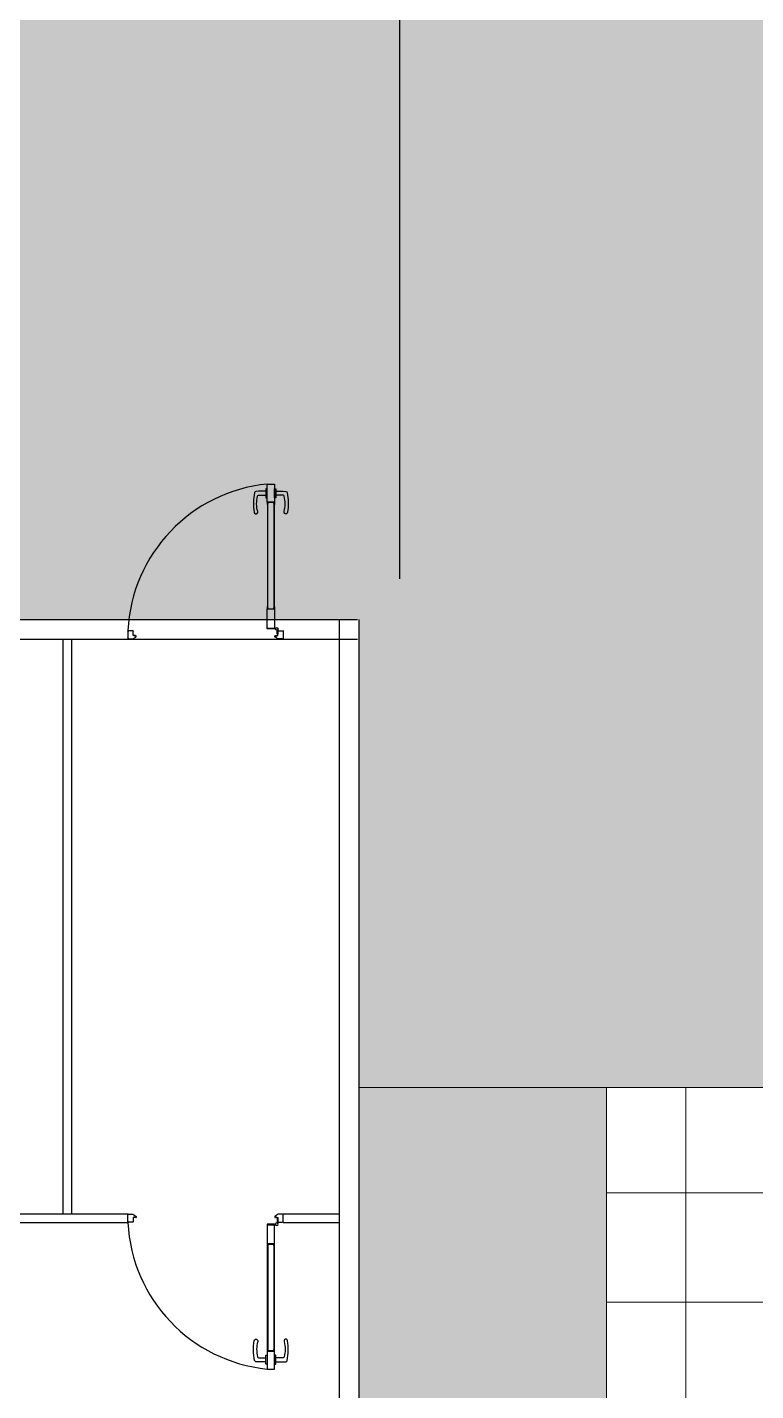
# Model space of a CAD drawing. Extents: x -14231 to 343475, y -171733 to 30720.
# Drawn here: x 228924 to 233148, y -91953 to -84043 of the extents above; entities that cross this region are included whole.
import ezdxf

# ---------------------------------------------------------------- set-up
doc = ezdxf.new("R2010")
doc.units = 0
doc.header["$LTSCALE"] = 8
doc.linetypes.add('IDA - Hidden 065', pattern=[537.5, 375, -162.5])
doc.layers.get('0').update_dxf_attribs({"color": 1, "linetype": 'CONTINUOUS'})
doc.layers.add('000_CTCI_CSA', color=7, linetype='CONTINUOUS')
for name, color, linetype, lineweight in [('17% 高架沖孔地板', 4, 'CONTINUOUS', 0), ('25% 高架沖孔地板', 3, 'CONTINUOUS', 0), ('盲板', 1, 'CONTINUOUS', 0)]:
    doc.layers.add(name, color=color, linetype=linetype, lineweight=lineweight)

msp = doc.modelspace()

# ---------------------------------------------------------------- hatches: boundary and pattern name
at = {"layer": '17% 高架沖孔地板'}
h = msp.add_hatch(dxfattribs=at)
h.set_pattern_fill('HEX', color=256, scale=46)
h.set_pattern_definition([(0, (91722.7, -123071.29), (0, 252.96602), [146.05, -292.1]), (120, (91722.7, -123071.29), (-219.075, -126.483), [146.05, -292.1]), (60, (91868.75, -123071.29), (-219.075, 126.483), [146.05, -292.1])])
h.paths.add_polyline_path([(298534.1431, -71443.3451), (297084.1431, -71443.3451), (297084.1431, -69643.3451), (298534.1431, -69643.3451), (298534.1431, -60593.3451), (290734.1431, -60593.3451), (290749.2271, -71499.2153), (251464.4664, -71493.5235), (251465.372, -65243.3465), (247882.291, -65243.3849), (247882.3381, -69643.3464), (249682.2899, -69643.3464), (249682.2899, -71443.3464), (247882.3574, -71443.3464), (247882.2899, -71493.3464), (241932.2899, -71493.3464), (237082.2899, -71493.3464), (235282.2899, -71443.3464), (235282.2899, -69643.3464), (236182.2899, -69643.3464), (236182.2899, -67140.6394), (223232.327, -67193.3464), (223234.1431, -69643.3451), (224484.1431, -69643.3451), (224484.1431, -71443.3451), (223234.1431, -71443.3451), (223234.1431, -82243.3451), (224484.1431, -82243.3451), (224484.1431, -84043.3451), (223234.1431, -84043.3451), (223234.1431, -87478.6374), (230846.9989, -87478.6374), (230846.9989, -90193.9269), (232282.2899, -90193.3464), (234722.2899, -90193.3464), (234722.2899, -120043.324), (237084.1431, -120043.324), (237084.1431, -121843.3451), (235284.1431, -121843.3451), (235284.1431, -123593.3716), (293882.2626, -123593.3715), (293882.2628, -123244.5518), (298534.5063, -123243.3449), (298534.1431, -121843.3451), (297084.1431, -121843.3451), (297084.1431, -120043.3451), (298534.1431, -120043.3451), (298534.1431, -109243.3451), (297084.1431, -109243.3451), (297084.1431, -107443.3451), (298534.1431, -107443.3451), (298534.1431, -96643.3451), (297084.1431, -96643.3451), (297084.1431, -94843.3451), (298534.1431, -94843.3451), (298534.1431, -84043.3451), (297084.1431, -84043.3451), (297084.1431, -82243.3451), (298534.1431, -82243.3451)])
h.paths.add_polyline_path([(235282.2899, -82243.3464), (237082.2899, -82243.3464), (237082.2899, -84043.3464), (235282.2899, -84043.3464)], flags=16)
h.paths.add_polyline_path([(235332.2899, -82293.3464), (237032.2899, -82293.3464), (237032.2899, -83993.3464), (235332.2899, -83993.3464)], flags=0)
h.paths.add_polyline_path([(238654.7109, -77593.3464), (241094.7109, -77593.3464), (243714.7109, -77592.7687), (246154.7109, -77593.3464), (246154.7109, -119893.3464), (243714.7109, -119893.3464), (241094.7109, -119893.6353), (238654.7109, -119893.3464)], flags=16)
h.paths.add_polyline_path([(247882.2899, -82243.3464), (249682.2899, -82243.3464), (249682.2899, -84043.3464), (247882.2899, -84043.3464)], flags=16)
h.paths.add_polyline_path([(247932.2899, -82293.3464), (249632.2899, -82293.3464), (249632.2899, -83993.3464), (247932.2899, -83993.3464)], flags=0)
h.paths.add_polyline_path([(235282.2899, -94843.3464), (237082.2899, -94843.3464), (237082.2899, -96643.3464), (235282.2899, -96643.3464)], flags=16)
h.paths.add_polyline_path([(235332.2899, -94893.3464), (237032.2899, -94893.3464), (237032.2899, -96593.3464), (235332.2899, -96593.3464)], flags=0)
h.paths.add_polyline_path([(251254.7109, -77593.3464), (253694.7109, -77593.3464), (256314.7109, -77592.7687), (258754.7109, -77593.3464), (258754.7109, -119893.3464), (256314.7109, -119893.3464), (253694.7109, -119893.6353), (251254.7109, -119893.3464)], flags=16)
h.paths.add_polyline_path([(247882.2899, -94843.3464), (249682.2899, -94843.3464), (249682.2899, -96643.3464), (247882.2899, -96643.3464)], flags=16)
h.paths.add_polyline_path([(247932.2899, -94893.3464), (249632.2899, -94893.3464), (249632.2899, -96593.3464), (247932.2899, -96593.3464)], flags=0)
h.paths.add_polyline_path([(260482.2899, -82243.3464), (262282.2899, -82243.3464), (262282.2899, -84043.3464), (260482.2899, -84043.3464)], flags=16)
h.paths.add_polyline_path([(260532.2899, -82293.3464), (262232.2899, -82293.3464), (262232.2899, -83993.3464), (260532.2899, -83993.3464)], flags=0)
h.paths.add_polyline_path([(235282.2899, -107443.3464), (237082.2899, -107443.3464), (237082.2899, -109243.3464), (235282.2899, -109243.3464)], flags=16)
h.paths.add_polyline_path([(235332.2899, -107493.3464), (237032.2899, -107493.3464), (237032.2899, -109193.3464), (235332.2899, -109193.3464)], flags=0)
h.paths.add_polyline_path([(263854.7109, -77593.3464), (266294.7109, -77593.3464), (268914.7109, -77592.7687), (271354.7109, -77593.3464), (271354.7109, -119893.3464), (268914.7109, -119893.3464), (268914.7109, -119893.0576), (266294.7109, -119893.6353), (263854.7109, -119893.3464)], flags=16)
h.paths.add_polyline_path([(260482.2899, -94843.3464), (262282.2899, -94843.3464), (262282.2899, -96643.3464), (260482.2899, -96643.3464)], flags=16)
h.paths.add_polyline_path([(260532.2899, -94893.3464), (262232.2899, -94893.3464), (262232.2899, -96593.3464), (260532.2899, -96593.3464)], flags=0)
h.paths.add_polyline_path([(247882.2899, -107443.3464), (249682.2899, -107443.3464), (249682.2899, -109243.3464), (247882.2899, -109243.3464)], flags=16)
h.paths.add_polyline_path([(247932.2899, -107493.3464), (249632.2899, -107493.3464), (249632.2899, -109193.3464), (247932.2899, -109193.3464)], flags=0)
h.paths.add_polyline_path([(273082.2899, -82243.3464), (274882.2899, -82243.3464), (274882.2899, -84043.3464), (273082.2899, -84043.3464)], flags=16)
h.paths.add_polyline_path([(260482.2899, -107443.3464), (262282.2899, -107443.3464), (262282.2899, -109243.3464), (260482.2899, -109243.3464)], flags=16)
h.paths.add_polyline_path([(273132.2899, -82293.3464), (274832.2899, -82293.3464), (274832.2899, -83993.3464), (273132.2899, -83993.3464)], flags=0)
h.paths.add_polyline_path([(260532.2899, -107493.3464), (262232.2899, -107493.3464), (262232.2899, -109193.3464), (260532.2899, -109193.3464)], flags=0)
h.paths.add_polyline_path([(276454.7109, -77593.3464), (278894.7109, -77593.3464), (281514.7109, -77592.7687), (283954.7109, -77593.3464), (283954.7109, -119893.3464), (281514.7109, -119893.3464), (278894.7109, -119893.6353), (276454.7109, -119893.3464)], flags=16)
h.paths.add_polyline_path([(273082.2899, -94843.3464), (274882.2899, -94843.3464), (274882.2899, -96643.3464), (273082.2899, -96643.3464)], flags=16)
h.paths.add_polyline_path([(273132.2899, -94893.3464), (274832.2899, -94893.3464), (274832.2899, -96593.3464), (273132.2899, -96593.3464)], flags=0)
h.paths.add_polyline_path([(247882.2899, -120043.3464), (249682.2899, -120043.3464), (249682.2899, -121843.3464), (247882.2899, -121843.3464)], flags=16)
h.paths.add_polyline_path([(247932.2899, -120093.3464), (249632.2899, -120093.3464), (249632.2899, -121793.3464), (247932.2899, -121793.3464)], flags=0)
h.paths.add_polyline_path([(273082.2899, -107443.3464), (274882.2899, -107443.3464), (274882.2899, -109243.3464), (273082.2899, -109243.3464)], flags=16)
h.paths.add_polyline_path([(273132.2899, -107493.3464), (274832.2899, -107493.3464), (274832.2899, -109193.3464), (273132.2899, -109193.3464)], flags=0)
h.paths.add_polyline_path([(260482.2899, -120043.3464), (262282.2899, -120043.3464), (262282.2899, -121843.3464), (260482.2899, -121843.3464)], flags=16)
h.paths.add_polyline_path([(260532.2899, -120093.3464), (262232.2899, -120093.3464), (262232.2899, -121793.3464), (260532.2899, -121793.3464)], flags=0)
h.paths.add_polyline_path([(285682.2899, -82243.3464), (287482.2899, -82243.3464), (287482.2899, -84043.3464), (285682.2899, -84043.3464)], flags=16)
h.paths.add_polyline_path([(285732.2899, -82293.3464), (287432.2899, -82293.3464), (287432.2899, -83993.3464), (285732.2899, -83993.3464)], flags=0)
h.paths.add_polyline_path([(285682.2899, -94843.3464), (287482.2899, -94843.3464), (287482.2899, -96643.3464), (285682.2899, -96643.3464)], flags=16)
h.paths.add_polyline_path([(285732.2899, -94893.3464), (287432.2899, -94893.3464), (287432.2899, -96593.3464), (285732.2899, -96593.3464)], flags=0)
h.paths.add_polyline_path([(289054.7109, -77593.3464), (291494.7109, -77593.3464), (293114.7109, -77593.202), (295554.7109, -77593.3464), (295554.7109, -119893.3464), (293114.7109, -119893.3464), (293114.7109, -119893.4909), (291494.7109, -119893.6353), (289054.7109, -119893.3464)], flags=16)
h.paths.add_polyline_path([(273082.2899, -120043.3464), (274882.2899, -120043.3464), (274882.2899, -121843.3464), (273082.2899, -121843.3464)], flags=16)
h.paths.add_polyline_path([(273132.2899, -120093.3464), (274832.2899, -120093.3464), (274832.2899, -121793.3464), (273132.2899, -121793.3464)], flags=0)
h.paths.add_polyline_path([(285682.2899, -107443.3464), (287482.2899, -107443.3464), (287482.2899, -109243.3464), (285682.2899, -109243.3464)], flags=16)
h.paths.add_polyline_path([(285732.2899, -107493.3464), (287432.2899, -107493.3464), (287432.2899, -109193.3464), (285732.2899, -109193.3464)], flags=0)
h.paths.add_polyline_path([(285682.2899, -120043.3464), (287482.2899, -120043.3464), (287482.2899, -121843.3464), (285682.2899, -121843.3464)], flags=16)
h.paths.add_polyline_path([(285732.2899, -120093.3464), (287432.2899, -120093.3464), (287432.2899, -121793.3464), (285732.2899, -121793.3464)], flags=0)
h.paths.add_polyline_path([(241932.2899, -65243.3465), (236232.2899, -65243.3466), (236232.2899, -67140.4359), (236232.2899, -69643.3464), (237082.2899, -69643.3464), (237082.2899, -71443.3464), (241932.2899, -71443.3464)], flags=17)
at = {"layer": '25% 高架沖孔地板'}
h = msp.add_hatch(dxfattribs=at)
h.set_pattern_fill('SQUARE', color=256, scale=70)
h.set_pattern_definition([(0, (-4111.63, 0), (0, 222.25), [222.25, -222.25]), (90, (-4111.63, 0), (-222.25, 1e-14), [222.25, -222.25])])
h.paths.add_polyline_path([(232282.2899, -90193.3464), (230850.1146, -90194.0668), (230843.8429, -119943.4195), (232279.3961, -119943.2734)])
at = {"layer": '盲板'}
h = msp.add_hatch(dxfattribs=at)
h.set_pattern_fill('ANSI37', color=256, scale=200, angle=45)
h.set_pattern_definition([(90, (-4111.6, 0), (-635, 0), []), (180, (-4111.6, 0), (0, -635), [])])
h.paths.add_polyline_path([(234722.2899, -90193.3464), (232282.2899, -90193.3464), (232282.2899, -119943.3464), (234722.2899, -119943.3464)])

# ---------------------------------------------------------------- linework, layer by layer
at = {"color": 252}
for p, q in [((230315.6079, -86798.7378, 0), (230315.6079, -86693.3464, 0)), ((230315.6079, -86693.3464, 0), (230357.3471, -86693.3464, 0)), ((230357.3471, -86693.3464, 0), (230357.3471, -86798.7378, 0)), ((230357.3471, -86798.7378, 0), (230315.6079, -86798.7378, 0)), ((230316.234, -86810.8421, 0), (230316.234, -86798.0073, 0)), ((230317.1287, -86812.174, 0), (230316.2939, -86811.0262, 0)), ((230316.547, -86797.6943, 0), (230356.4079, -86797.6943, 0)), ((230317.2775, -86799.2595, 0), (230317.2775, -86800.9291, 0)), ((230317.2775, -86802.5986, 0), (230317.2775, -86810.0073, 0)), ((230336.1644, -86798.9464, 0), (230317.5905, -86798.9464, 0)), ((230317.5905, -86801.2421, 0), (230322.1818, -86801.2421, 0)), ((230322.1818, -86802.2856, 0), (230317.5905, -86802.2856, 0)), ((230318.321, -86802.2856, 0), (230317.6949, -86802.2856, 0)), ((230317.6949, -86802.2856, 0), (230317.6949, -87414.157, 0)), ((230317.6949, -86810.4247, 0), (230317.6949, -86811.9899, 0)), ((230318.321, -87414.157, 0), (230318.321, -86802.2856, 0)), ((230322.4949, -86801.5551, 0), (230322.4949, -86801.9725, 0)), ((230336.4775, -86798.6334, 0), (230336.1644, -86798.9464, 0)), ((230336.7905, -86798.9464, 0), (230336.4775, -86798.6334, 0)), ((230355.3644, -86798.9464, 0), (230336.7905, -86798.9464, 0)), ((230350.4601, -86801.9725, 0), (230350.4601, -86801.5551, 0)), ((230350.7731, -86801.2421, 0), (230355.3644, -86801.2421, 0)), ((230355.3644, -86802.2856, 0), (230350.7731, -86802.2856, 0)), ((230354.634, -86802.2856, 0), (230354.634, -87414.157, 0)), ((230355.2601, -86802.2856, 0), (230354.634, -86802.2856, 0)), ((230355.2601, -87414.157, 0), (230355.2601, -86802.2856, 0)), ((230355.2601, -86811.9899, 0), (230355.2601, -86810.4247, 0)), ((230355.6775, -86800.9291, 0), (230355.6775, -86799.2595, 0)), ((230355.6775, -86810.0073, 0), (230355.6775, -86802.5986, 0)), ((230356.6611, -86811.0262, 0), (230355.8263, -86812.174, 0)), ((230356.721, -86798.0073, 0), (230356.721, -86810.8421, 0)), ((230315.6079, -87534.0092, 0), (230315.6079, -87417.7048, 0)), ((230315.6079, -87417.7048, 0), (230357.3471, -87417.7048, 0)), ((230316.234, -87418.4352, 0), (230316.234, -87405.6005, 0)), ((230316.2939, -87405.4163, 0), (230317.1287, -87404.2685, 0)), ((230356.4079, -87418.7483, 0), (230316.547, -87418.7483, 0)), ((230317.2775, -87406.4352, 0), (230317.2775, -87413.8439, 0)), ((230317.2775, -87415.5135, 0), (230317.2775, -87417.1831, 0)), ((230317.5905, -87414.157, 0), (230322.1818, -87414.157, 0)), ((230322.1818, -87415.2005, 0), (230317.5905, -87415.2005, 0)), ((230317.5905, -87417.4961, 0), (230336.1644, -87417.4961, 0)), ((230317.6949, -87404.4526, 0), (230317.6949, -87406.0179, 0)), ((230317.6949, -87414.157, 0), (230318.321, -87414.157, 0)), ((230322.4949, -87414.47, 0), (230322.4949, -87414.8874, 0)), ((230336.1644, -87417.4961, 0), (230336.4775, -87417.8092, 0)), ((230336.4775, -87417.8092, 0), (230336.7905, -87417.4961, 0)), ((230336.7905, -87417.4961, 0), (230355.3644, -87417.4961, 0)), ((230350.4601, -87414.8874, 0), (230350.4601, -87414.47, 0)), ((230350.7731, -87414.157, 0), (230355.3644, -87414.157, 0)), ((230355.3644, -87415.2005, 0), (230350.7731, -87415.2005, 0)), ((230354.634, -87414.157, 0), (230355.2601, -87414.157, 0)), ((230355.2601, -87406.0179, 0), (230355.2601, -87404.4526, 0)), ((230355.4688, -87406.2265, 0), (230355.4688, -87406.2265, 0)), ((230355.6775, -87413.8439, 0), (230355.6775, -87406.4352, 0)), ((230355.6775, -87417.1831, 0), (230355.6775, -87415.5135, 0)), ((230355.8263, -87404.2685, 0), (230356.6611, -87405.4163, 0)), ((230356.721, -87405.6005, 0), (230356.721, -87418.4352, 0)), ((230357.3471, -87417.7048, 0), (230357.3471, -87534.0092, 0)), ((229507.2899, -87543.3464, 0), (229507.2899, -87593.3464, 0)), ((229507.2899, -87550.5638, 0), (229507.2899, -87586.1291, 0)), ((229537.029, -87545.3464, 0), (229512.5073, -87545.3464, 0)), ((229538.5943, -87572.5638, 0), (229538.5943, -87546.9117, 0)), ((230357.3471, -87534.0092, 0), (230315.6079, -87534.0092, 0)), ((230318.7384, -87528.7918, 0), (230365.6949, -87528.7918, 0)), ((230318.7384, -87531.4005, 0), (230318.7384, -87528.7918, 0)), ((230365.6949, -87531.4005, 0), (230318.7384, -87531.4005, 0)), ((230365.6949, -87528.7918, 0), (230365.6949, -87531.4005, 0)), ((230373.3769, -87564.2129), (230373.3769, -87539.0824)), ((230373.3769, -87539.0824), (230375.9856, -87539.0824)), ((230375.9856, -87539.0824), (230375.9856, -87564.2129)), ((230375.9856, -87572.5638), (230375.9856, -87546.9117)), ((230377.5508, -87545.3464), (230402.0725, -87545.3464)), ((230407.2899, -87543.3464), (230407.2899, -87593.3464)), ((230407.2899, -87550.5638), (230407.2899, -87586.1291)), ((229132.2899, -90926.85), (229132.2899, -87593.3464)), ((229182.2899, -90926.85), (229182.2899, -87593.3464)), ((229512.5073, -87591.3464, 0), (229536.5439, -87591.3464, 0)), ((229536.5439, -87591.3464, 0), (229553.0464, -87580.5065, 0)), ((229546.7334, -87572.5638, 0), (229538.5943, -87572.5638, 0)), ((229545.0638, -87573.6073, 0), (229546.7334, -87573.6073, 0)), ((229545.0638, -87575.5899, 0), (229545.0638, -87573.6073, 0)), ((229552.9943, -87575.5899, 0), (229545.0638, -87575.5899, 0)), ((229553.7247, -87572.5638, 0), (229551.3247, -87572.5638, 0)), ((229551.3247, -87573.6073, 0), (229552.9943, -87573.6073, 0)), ((229552.9943, -87573.6073, 0), (229552.9943, -87575.5899, 0)), ((229554.2464, -87578.0421, 0), (229554.2464, -87573.0856, 0)), ((230360.3334, -87578.0421, 0), (230360.3334, -87573.0856, 0)), ((230360.8551, -87572.5638, 0), (230363.2551, -87572.5638, 0)), ((230378.0359, -87591.3464, 0), (230361.5334, -87580.5065, 0)), ((230363.2551, -87573.6073, 0), (230361.5856, -87573.6073, 0)), ((230361.5856, -87573.6073, 0), (230361.5856, -87575.5899, 0)), ((230361.5856, -87575.5899, 0), (230369.516, -87575.5899, 0)), ((230367.8464, -87572.5638), (230375.9856, -87572.5638)), ((230369.516, -87573.6073), (230367.8464, -87573.6073)), ((230369.516, -87575.5899), (230369.516, -87573.6073)), ((230375.9856, -87564.2129), (230373.3769, -87564.2129)), ((230402.0725, -87591.3464), (230378.0359, -87591.3464)), ((228807.2899, -90926.85), (229507.2899, -90926.85)), ((229507.2899, -90976.85, 0), (229507.2899, -90926.85, 0)), ((229507.2899, -90969.6326, 0), (229507.2899, -90934.0674, 0)), ((229512.5073, -90928.85, 0), (229536.5439, -90928.85, 0)), ((229536.5439, -90928.85, 0), (229553.0464, -90939.69, 0)), ((229538.5943, -90947.6326, 0), (229538.5943, -90973.2848, 0)), ((229546.7334, -90947.6326, 0), (229538.5943, -90947.6326, 0)), ((229545.0638, -90944.6065, 0), (229545.0638, -90946.5891, 0)), ((229552.9943, -90944.6065, 0), (229545.0638, -90944.6065, 0)), ((229545.0638, -90946.5891, 0), (229546.7334, -90946.5891, 0)), ((229551.3247, -90946.5891, 0), (229552.9943, -90946.5891, 0)), ((229553.7247, -90947.6326, 0), (229551.3247, -90947.6326, 0)), ((229552.9943, -90946.5891, 0), (229552.9943, -90944.6065, 0)), ((229554.2464, -90942.1543, 0), (229554.2464, -90947.1109, 0)), ((230360.3334, -90942.1543, 0), (230360.3334, -90947.1109, 0)), ((230360.8551, -90947.6326, 0), (230363.2551, -90947.6326, 0)), ((230378.0359, -90928.85, 0), (230361.5334, -90939.69, 0)), ((230361.5856, -90946.5891, 0), (230361.5856, -90944.6065, 0)), ((230361.5856, -90944.6065, 0), (230369.516, -90944.6065, 0)), ((230363.2551, -90946.5891, 0), (230361.5856, -90946.5891, 0)), ((230369.516, -90946.5891), (230367.8464, -90946.5891)), ((230367.8464, -90947.6326), (230375.9856, -90947.6326)), ((230369.516, -90944.6065), (230369.516, -90946.5891)), ((230373.3769, -90955.9836), (230373.3769, -90981.114)), ((230375.9856, -90955.9836), (230373.3769, -90955.9836)), ((230375.9856, -90947.6326), (230375.9856, -90973.2848)), ((230375.9856, -90981.114), (230375.9856, -90955.9836)), ((230402.0725, -90928.85), (230378.0359, -90928.85)), ((230407.2899, -90926.85), (230732.2899, -90926.85)), ((230407.2899, -90976.85), (230407.2899, -90926.85)), ((230407.2899, -90969.6326), (230407.2899, -90934.0674)), ((228807.2899, -90976.85), (229507.2899, -90976.85)), ((229537.029, -90974.85, 0), (229512.5073, -90974.85, 0)), ((230315.6079, -90986.1873, 0), (230315.6079, -91102.4916, 0)), ((230357.3471, -90986.1873, 0), (230315.6079, -90986.1873, 0)), ((230365.6949, -90988.796, 0), (230318.7384, -90988.796, 0)), ((230318.7384, -90988.796, 0), (230318.7384, -90991.4047, 0)), ((230318.7384, -90991.4047, 0), (230365.6949, -90991.4047, 0)), ((230357.3471, -91102.4916, 0), (230357.3471, -90986.1873, 0)), ((230365.6949, -90991.4047, 0), (230365.6949, -90988.796, 0)), ((230373.3769, -90981.114), (230375.9856, -90981.114)), ((230377.5508, -90974.85), (230402.0725, -90974.85)), ((230407.2899, -90976.85), (230732.2899, -90976.85)), ((230315.6079, -91102.4916, 0), (230357.3471, -91102.4916, 0)), ((230316.234, -91101.7612, 0), (230316.234, -91114.596, 0)), ((230316.2939, -91114.7801, 0), (230317.1287, -91115.9279, 0)), ((230356.4079, -91101.4482, 0), (230316.547, -91101.4482, 0)), ((230317.2775, -91104.6829, 0), (230317.2775, -91103.0134, 0)), ((230317.2775, -91113.7612, 0), (230317.2775, -91106.3525, 0)), ((230317.5905, -91102.7003, 0), (230336.1644, -91102.7003, 0)), ((230322.1818, -91104.996, 0), (230317.5905, -91104.996, 0)), ((230317.5905, -91106.0395, 0), (230322.1818, -91106.0395, 0)), ((230317.6949, -91106.0395, 0), (230318.321, -91106.0395, 0)), ((230317.6949, -91717.9109, 0), (230317.6949, -91106.0395, 0)), ((230317.6949, -91115.7438, 0), (230317.6949, -91114.1786, 0)), ((230318.321, -91106.0395, 0), (230318.321, -91717.9109, 0)), ((230322.4949, -91105.7264, 0), (230322.4949, -91105.309, 0)), ((230336.1644, -91102.7003, 0), (230336.4775, -91102.3873, 0)), ((230336.4775, -91102.3873, 0), (230336.7905, -91102.7003, 0)), ((230336.7905, -91102.7003, 0), (230355.3644, -91102.7003, 0)), ((230350.4601, -91105.309, 0), (230350.4601, -91105.7264, 0)), ((230355.3644, -91104.996, 0), (230350.7731, -91104.996, 0)), ((230350.7731, -91106.0395, 0), (230355.3644, -91106.0395, 0)), ((230354.634, -91717.9109, 0), (230354.634, -91106.0395, 0)), ((230354.634, -91106.0395, 0), (230355.2601, -91106.0395, 0)), ((230355.2601, -91106.0395, 0), (230355.2601, -91717.9109, 0)), ((230355.2601, -91114.1786, 0), (230355.2601, -91115.7438, 0)), ((230355.4688, -91113.9699, 0), (230355.4688, -91113.9699, 0)), ((230355.6775, -91103.0134, 0), (230355.6775, -91104.6829, 0)), ((230355.6775, -91106.3525, 0), (230355.6775, -91113.7612, 0)), ((230355.8263, -91115.9279, 0), (230356.6611, -91114.7801, 0)), ((230356.721, -91114.596, 0), (230356.721, -91101.7612, 0)), ((230315.6079, -91721.4587, 0), (230315.6079, -91826.85, 0)), ((230357.3471, -91721.4587, 0), (230315.6079, -91721.4587, 0)), ((230316.234, -91709.3543, 0), (230316.234, -91722.1891, 0)), ((230317.1287, -91708.0224, 0), (230316.2939, -91709.1702, 0)), ((230316.547, -91722.5022, 0), (230356.4079, -91722.5022, 0)), ((230317.2775, -91717.5978, 0), (230317.2775, -91710.1891, 0)), ((230317.2775, -91720.937, 0), (230317.2775, -91719.2674, 0)), ((230322.1818, -91717.9109, 0), (230317.5905, -91717.9109, 0)), ((230317.5905, -91718.9543, 0), (230322.1818, -91718.9543, 0)), ((230336.1644, -91721.25, 0), (230317.5905, -91721.25, 0)), ((230317.6949, -91709.7717, 0), (230317.6949, -91708.2065, 0)), ((230318.321, -91717.9109, 0), (230317.6949, -91717.9109, 0)), ((230322.4949, -91718.6413, 0), (230322.4949, -91718.2239, 0)), ((230336.4775, -91721.563, 0), (230336.1644, -91721.25, 0)), ((230336.7905, -91721.25, 0), (230336.4775, -91721.563, 0)), ((230355.3644, -91721.25, 0), (230336.7905, -91721.25, 0)), ((230350.4601, -91718.2239, 0), (230350.4601, -91718.6413, 0)), ((230355.3644, -91717.9109, 0), (230350.7731, -91717.9109, 0)), ((230350.7731, -91718.9543, 0), (230355.3644, -91718.9543, 0)), ((230355.2601, -91717.9109, 0), (230354.634, -91717.9109, 0)), ((230355.2601, -91708.2065, 0), (230355.2601, -91709.7717, 0)), ((230355.6775, -91710.1891, 0), (230355.6775, -91717.5978, 0)), ((230355.6775, -91719.2674, 0), (230355.6775, -91720.937, 0)), ((230356.6611, -91709.1702, 0), (230355.8263, -91708.0224, 0)), ((230356.721, -91722.1891, 0), (230356.721, -91709.3543, 0)), ((230357.3471, -91826.85, 0), (230357.3471, -91721.4587, 0)), ((230315.6079, -91826.85, 0), (230357.3471, -91826.85, 0))]:
    msp.add_line(p, q, dxfattribs=at)
at = {"color": 252, "elevation": 0}
for points in [[(230307.1373, -86735.17), (230264.7844, -86735.17), (230250.0929, -86735.8025, 0.327495151), (230241.7423, -86743.0461, 0.089847492), (230239.3693, -86856.6944, 1.144881263), (230259.837, -86852.0678, -0.13707943), (230259.7584, -86763.9851, -0.349356774), (230265.2476, -86758.4641), (230307.1373, -86758.4641)], [(230365.8176, -86735.17), (230408.1706, -86735.17), (230422.8621, -86735.8025, -0.327495151), (230431.2126, -86743.0461, -0.089847492), (230433.5857, -86856.6944, -1.144881263), (230413.1179, -86852.0678, 0.13707943), (230413.1966, -86763.9851, 0.349356774), (230407.7074, -86758.4641), (230365.8176, -86758.4641)], [(230307.1373, -91785.0265), (230264.7844, -91785.0265), (230250.0929, -91784.394, -0.327495151), (230241.7423, -91777.1503, -0.089847492), (230239.3693, -91663.5021, -1.144881263), (230259.837, -91668.1286, 0.13707943), (230259.7584, -91756.2113, 0.349356774), (230265.2476, -91761.7323), (230307.1373, -91761.7323)], [(230365.8176, -91785.0265), (230408.1706, -91785.0265), (230422.8621, -91784.394, 0.327495151), (230431.2126, -91777.1503, 0.089847492), (230433.5857, -91663.5021, 1.144881263), (230413.1179, -91668.1286, -0.13707943), (230413.1966, -91756.2113, -0.349356774), (230407.7074, -91761.7323), (230365.8176, -91761.7323)]]:
    msp.add_lwpolyline(points, format="xyb", dxfattribs=at)
for points in [[(230315.6079, -86772.7582), (230315.6079, -86720.8759), (230307.1373, -86720.8759), (230307.1373, -86772.7582)], [(230357.3471, -86772.7582), (230357.3471, -86720.8759), (230365.8176, -86720.8759), (230365.8176, -86772.7582)], [(230315.6079, -91747.4382), (230315.6079, -91799.3206), (230307.1373, -91799.3206), (230307.1373, -91747.4382)], [(230357.3471, -91747.4382), (230357.3471, -91799.3206), (230365.8176, -91799.3206), (230365.8176, -91747.4382)]]:
    msp.add_lwpolyline(points, close=True, dxfattribs=at)
at = {"color": 252}
for centre, radius, start, end in [((230404.1115, -87586.85, 0), 897.8761, 95.65682715, 177.22283645), ((230316.547, -86798.0073, 0), 0.313, 90.00001025, 180.00001025), ((230316.547, -86810.8421, 0), 0.313, 180.00000512, 216.02737916), ((230317.3818, -86811.9899, 0), 0.313, 216.02736435, 359.99998975), ((230317.5905, -86799.2595, 0), 0.313, 90.00001025, 180.00001025), ((230317.5905, -86800.9291, 0), 0.313, 179.99998975, 269.99998975), ((230317.5905, -86802.5986, 0), 0.313, 89.99998292, 179.99998292), ((230317.4862, -86810.0073, 0), 0.2087, 180.00001537, 270.00001537), ((230317.4862, -86810.4247, 0), 0.2087, 359.99997951, 89.99997951), ((230322.1818, -86801.5551, 0), 0.313, 0.00001366, 90.00001366), ((230322.1818, -86801.9725, 0), 0.313, 270.00001366, 0.00001366), ((230350.7731, -86801.5551, 0), 0.313, 89.99998292, 179.99998292), ((230350.7731, -86801.9725, 0), 0.313, 179.99998975, 269.99998975), ((230355.4688, -86810.4247, 0), 0.2087, 90.00002561, 180.00002561), ((230355.5731, -86811.9899, 0), 0.313, 180.00000854, 323.97263542), ((230355.3644, -86799.2595, 0), 0.313, 359.99998975, 89.99998975), ((230355.3644, -86800.9291, 0), 0.313, 270.00001025, 0.00001025), ((230355.3644, -86802.5986, 0), 0.313, 0.00001708, 90.00001708), ((230355.4688, -86810.0073, 0), 0.2087, 269.99998463, 359.99998463), ((230356.4079, -86798.0073, 0), 0.313, 359.99998975, 89.99998975), ((230356.4079, -86810.8421, 0), 0.313, 323.97262084, 359.99999488), ((230316.547, -87405.6005, 0), 0.313, 143.97261092, 179.9999843), ((230316.547, -87418.4352, 0), 0.313, 179.99998977, 269.99998977), ((230317.3818, -87404.4526, 0), 0.313, 0.00000831, 143.97263492), ((230317.4862, -87406.4352, 0), 0.2087, 89.99997954, 179.99997955), ((230317.5905, -87413.8439, 0), 0.313, 179.99998977, 269.99998977), ((230317.5905, -87415.5135, 0), 0.313, 90.00001023, 180.00001023), ((230317.5905, -87417.1831, 0), 0.313, 179.99998977, 269.99998977), ((230317.4862, -87406.0179, 0), 0.2087, 270.00002557, 0.00002557), ((230322.1818, -87414.47, 0), 0.313, 359.99998977, 89.99998977), ((230322.1818, -87414.8874, 0), 0.313, 270.00001023, 0.00001023), ((230350.7731, -87414.47, 0), 0.313, 90.00001023, 180.00001023), ((230350.7731, -87414.8874, 0), 0.313, 179.99998977, 269.99998977), ((230355.5731, -87404.4526, 0), 0.313, 36.02736508, 179.99999169), ((230355.4688, -87406.0179, 0), 0.2087, 179.99997443, 269.99997443), ((230355.3644, -87413.8439, 0), 0.313, 270.00001023, 0.00001023), ((230355.3644, -87415.5135, 0), 0.313, 359.99998977, 89.99998977), ((230355.3644, -87417.1831, 0), 0.313, 270.00001023, 0.00001023), ((230355.4688, -87406.4352, 0), 0.2087, 0.00002045, 90.00002046), ((230356.4079, -87418.4352, 0), 0.313, 270.00001023, 0.00001023), ((230356.4079, -87405.6005, 0), 0.313, 0.00000522, 36.0273786), ((230404.1115, -90933.3464, 0), 897.8761, 182.77716355, 264.34317285), ((230316.547, -91101.7612, 0), 0.313, 90.00001023, 180.00001023), ((230316.547, -91114.596, 0), 0.313, 180.0000157, 216.02738908), ((230317.3818, -91115.7438, 0), 0.313, 216.02736508, 359.99999169), ((230317.5905, -91103.0134, 0), 0.313, 90.00001023, 180.00001023), ((230317.5905, -91104.6829, 0), 0.313, 179.99998977, 269.99998977), ((230317.5905, -91106.3525, 0), 0.313, 90.00001023, 180.00001023), ((230317.4862, -91113.7612, 0), 0.2087, 180.00002045, 270.00002046), ((230317.4862, -91114.1786, 0), 0.2087, 359.99997443, 89.99997443), ((230322.1818, -91105.309, 0), 0.313, 359.99998977, 89.99998977), ((230322.1818, -91105.7264, 0), 0.313, 270.00001023, 0.00001023), ((230350.7731, -91105.309, 0), 0.313, 90.00001023, 180.00001023), ((230350.7731, -91105.7264, 0), 0.313, 179.99998977, 269.99998977), ((230355.4688, -91114.1786, 0), 0.2087, 90.00002557, 180.00002557), ((230355.5731, -91115.7438, 0), 0.313, 180.00000831, 323.97263492), ((230355.3644, -91103.0134, 0), 0.313, 359.99998977, 89.99998977), ((230355.3644, -91104.6829, 0), 0.313, 270.00001023, 0.00001023), ((230355.3644, -91106.3525, 0), 0.313, 359.99998977, 89.99998977), ((230355.4688, -91113.7612, 0), 0.2087, 269.99997954, 359.99997955), ((230356.4079, -91101.7612, 0), 0.313, 359.99998977, 89.99998977), ((230356.4079, -91114.596, 0), 0.313, 323.9726214, 359.99999478), ((230316.547, -91709.3543, 0), 0.313, 143.97262084, 179.99999488), ((230316.547, -91722.1891, 0), 0.313, 179.99998975, 269.99998975), ((230317.3818, -91708.2065, 0), 0.313, 0.00001025, 143.97263565), ((230317.4862, -91710.1891, 0), 0.2087, 89.99998463, 179.99998463), ((230317.5905, -91717.5978, 0), 0.313, 180.00001708, 270.00001708), ((230317.5905, -91719.2674, 0), 0.313, 90.00001025, 180.00001025), ((230317.5905, -91720.937, 0), 0.313, 179.99998975, 269.99998975), ((230317.4862, -91709.7717, 0), 0.2087, 270.00002049, 0.00002049), ((230322.1818, -91718.2239, 0), 0.313, 359.99998634, 89.99998634), ((230322.1818, -91718.6413, 0), 0.313, 269.99998634, 359.99998634), ((230350.7731, -91718.2239, 0), 0.313, 90.00001025, 180.00001025), ((230350.7731, -91718.6413, 0), 0.313, 180.00001708, 270.00001708), ((230355.5731, -91708.2065, 0), 0.313, 36.02736458, 179.99999146), ((230355.4688, -91709.7717, 0), 0.2087, 179.99997439, 269.99997439), ((230355.3644, -91717.5978, 0), 0.313, 269.99998292, 359.99998292), ((230355.3644, -91719.2674, 0), 0.313, 359.99998975, 89.99998975), ((230355.3644, -91720.937, 0), 0.313, 270.00001025, 0.00001025), ((230355.4688, -91710.1891, 0), 0.2087, 0.00001537, 90.00001537), ((230356.4079, -91722.1891, 0), 0.313, 270.00001025, 0.00001025), ((230356.4079, -91709.3543, 0), 0.313, 0.00000512, 36.02737916)]:
    msp.add_arc(centre, radius, start, end, dxfattribs=at)
at = {"color": 252, "extrusion": (-9.86076e-32, -1.3636e-31, -1)}
for centre, major_axis, start_param, end_param in [((229512.5073, -87550.5638, 0), (3.6893, -3.6893), 2.356194491, 3.926990817), ((229537.029, -87546.9117, 0), (1.1068, -1.1068), -2.35619449, -0.785398163), ((230377.5508, -87546.9117), (-1.1068, -1.1068), 7.068583471, 8.639379797), ((230402.0725, -87550.5638), (-3.6893, -3.6893), 2.35619449, 3.926990816), ((229512.5073, -87586.1291, 0), (-3.6893, -3.6893), -0.785398163, 0.785398163), ((229546.7334, -87573.0856, 0), (-0.3689, -0.3689), 2.35619449, 5.497787144), ((229551.3247, -87573.0856, 0), (-0.3689, -0.3689), -0.785398163, 2.35619449), ((229551.116, -87578.0421, 0), (2.2136, -2.2136), -0.785398164, 0.120902764), ((229553.7247, -87573.0856, 0), (0.3689, -0.3689), -2.35619449, -0.785398163), ((230360.8551, -87573.0856, 0), (-0.3689, -0.3689), 7.068583471, 8.639379797), ((230363.4638, -87578.0421, 0), (-2.2136, -2.2136), 6.162282543, 7.068583471), ((230363.2551, -87573.0856, 0), (0.3689, -0.3689), 3.926990817, 7.068583471), ((230367.8464, -87573.0856), (0.3689, -0.3689), 0.785398163, 3.926990817), ((230402.0725, -87586.1291), (3.6893, -3.6893), 5.497787144, 7.068583471)]:
    msp.add_ellipse(centre, major_axis=major_axis, ratio=1, start_param=start_param, end_param=end_param, dxfattribs=at)
at = {"color": 252}
for centre, major_axis, start_param, end_param in [((230371.2899, -87533.4874, 0), (5.165, 5.165), 5.497787144, 11.780972451), ((229512.5073, -90934.0674, 0), (-3.6893, 3.6893), -0.785398163, 0.785398163), ((229546.7334, -90947.1109, 0), (-0.3689, 0.3689), 2.35619449, 5.497787144), ((229551.3247, -90947.1109, 0), (-0.3689, 0.3689), -0.785398163, 2.35619449), ((229551.116, -90942.1543, 0), (2.2136, 2.2136), -0.785398164, 0.120902764), ((229553.7247, -90947.1109, 0), (0.3689, 0.3689), -2.35619449, -0.785398163), ((230363.4638, -90942.1543, 0), (-2.2136, 2.2136), 6.162282543, 7.068583471), ((230360.8551, -90947.1109, 0), (-0.3689, 0.3689), 7.068583471, 8.639379797), ((230363.2551, -90947.1109, 0), (0.3689, 0.3689), 3.926990817, 7.068583471), ((230367.8464, -90947.1109), (0.3689, 0.3689), 0.785398163, 3.926990817), ((230402.0725, -90934.0674), (3.6893, 3.6893), 5.497787144, 7.068583471), ((229512.5073, -90969.6326, 0), (3.6893, 3.6893), 2.356194491, 3.926990817), ((229537.029, -90973.2848, 0), (1.1068, 1.1068), -2.35619449, -0.785398163), ((230377.5508, -90973.2848), (-1.1068, 1.1068), 7.068583471, 8.639379797), ((230402.0725, -90969.6326), (-3.6893, 3.6893), 2.35619449, 3.926990816)]:
    msp.add_ellipse(centre, major_axis=major_axis, ratio=1, start_param=start_param, end_param=end_param, dxfattribs=at)
at = {"color": 252, "extrusion": (-9.86076e-32, 1.3636e-31, -1)}
msp.add_ellipse((230371.2899, -90986.709, 0), major_axis=(5.165, -5.165), ratio=1, start_param=5.497787144, end_param=11.780972451, dxfattribs=at)
at = {"layer": '000_CTCI_CSA', "color": 8, "linetype": 'IDA - Hidden 065', "ltscale": 3, "true_color": 0x808080}
msp.add_line((231082.2899, -67143.3464), (231082.2899, -87243.3464), dxfattribs=at)
at = {"layer": '000_CTCI_CSA'}
for p, q in [((223082.2899, -87478.6374), (230839.4202, -87478.6374)), ((230732.2899, -87478.6374), (230732.2899, -119943.3464)), ((230846.9989, -87478.6374), (230846.9989, -119943.3464)), ((223082.2899, -87593.3464), (230839.4202, -87593.3464))]:
    msp.add_line(p, q, dxfattribs=at)
at = {"layer": '000_CTCI_CSA', "color": 4}
msp.add_lwpolyline([(224582.2899, -87593.3464), (230732.2899, -87593.3464), (230732.2899, -94543.3464), (225782.2899, -94543.3464), (225782.2899, -93763.3464), (224582.2899, -93763.3464)], close=True, dxfattribs=at)
at = {"layer": '25% 高架沖孔地板'}
msp.add_lwpolyline([(230846.9989, -90193.9241), (232282.2899, -90193.3464), (232282.2899, -119943.0576), (230846.9989, -119943.6353)], close=True, dxfattribs=at)
at = {"layer": '盲板'}
msp.add_lwpolyline([(232282.2899, -90193.3464), (234722.2899, -90193.3464), (234722.2899, -119943.3464), (232282.2899, -119943.3464)], close=True, dxfattribs=at)

doc.saveas('drawing.dxf')
